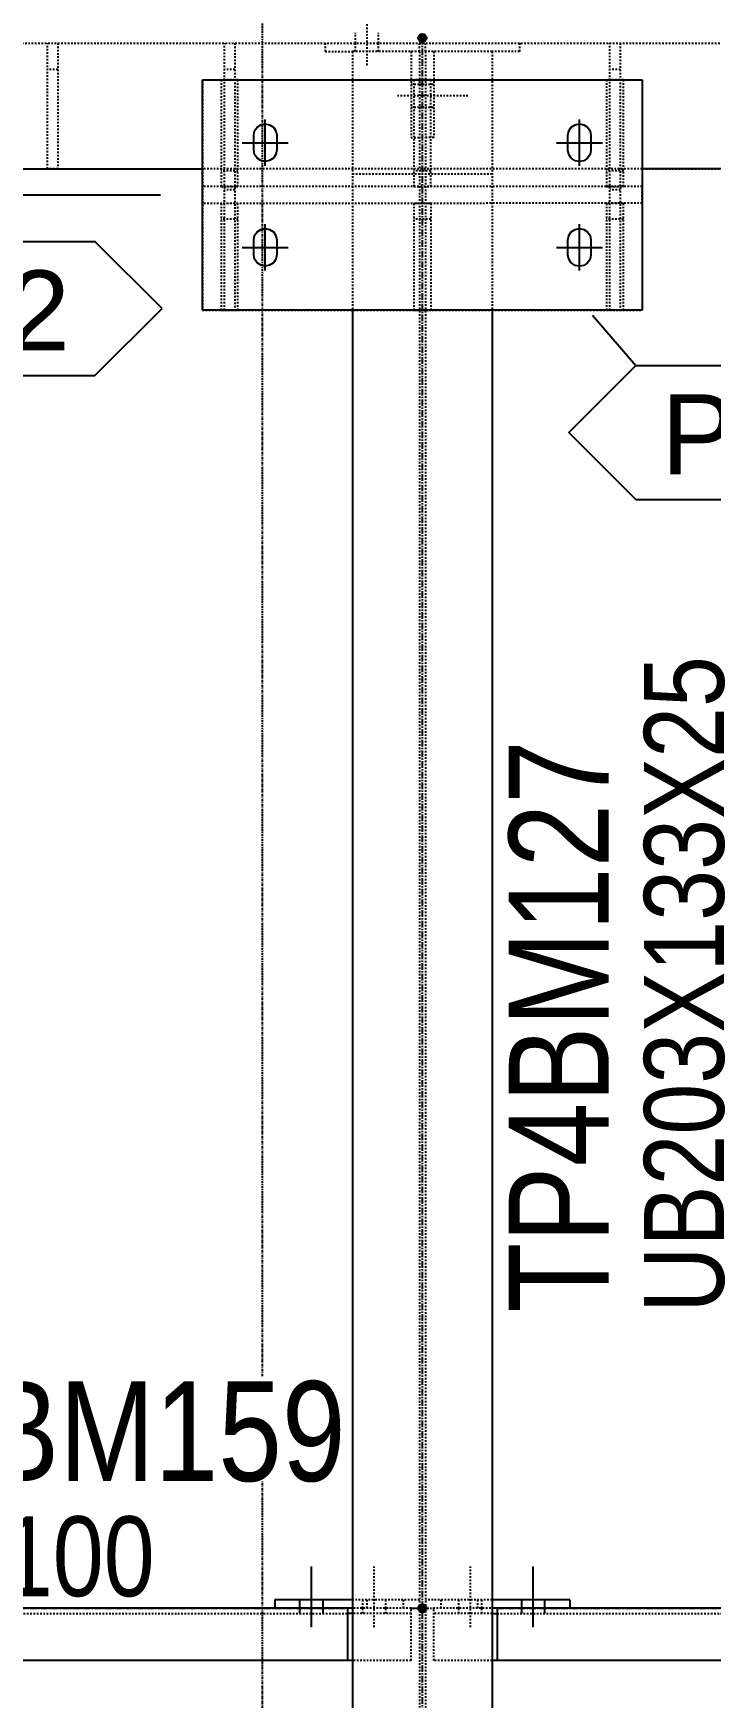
# Model space of a CAD drawing. Header units: millimetres. Extents: x 2102 to 21371, y 12217 to 26594.
# Drawn here: x 14464 to 15110, y 17935 to 19525 of the extents above; entities that cross this region are included whole.
import ezdxf

# ---------------------------------------------------------------- set-up
doc = ezdxf.new("R2010")
doc.units = ezdxf.units.MM
for name, pattern in [('CENTER', [12.7, 7.9375, -1.5875, 1.5875, -1.5875]), ('DXK_LINE_DOT2', [3.9198, 1.9599, -1.9599]), ('DXK_LINE_DOT3', [5.9187, 2.979, -0.9799, 0.9799, -0.9799])]:
    doc.linetypes.add(name, pattern=pattern)
for name, color, linetype in [('1', 7, 'Continuous'), ('2', 7, 'Continuous'), ('4', 7, 'Continuous'), ('6', 7, 'Continuous'), ('7', 7, 'Continuous'), ('8', 7, 'Continuous')]:
    doc.layers.add(name, color=color, linetype=linetype)
doc.styles.add('Arial', font='arial.ttf', dxfattribs={"height": 0.2})
doc.styles.add('Arial Narrow', font='ARIALN.TTF', dxfattribs={"height": 0.2})

# ---------------------------------------------------------------- blocks, each defined once
blk = doc.blocks.new('Part-116860372-116595 - 114867')
at = {"layer": '1', "color": 6, "linetype": 'DXK_LINE_DOT2'}
for p, q in [((17089.3, 19020.8), (17089.3, 18893.3)), ((17109.3, 19020.8), (17089.3, 19020.8)), ((17109.3, 18893.3), (17109.3, 19020.8)), ((17109.3, 18912.1), (17089.3, 18912.1)), ((17089.3, 18893.3), (17109.3, 18893.3))]:
    blk.add_line(p, q, dxfattribs=at)
blk = doc.blocks.new('Part-116860372-115945 - 114867')
at = {"layer": '1', "color": 6, "linetype": 'DXK_LINE_DOT2'}
for p, q in [((17213.3, 19064.6), (17213.3, 19054.6)), ((17325.8, 19054.6), (17325.8, 19064.6)), ((17213.3, 19054.6), (17246.1, 19054.6)), ((17315.8, 19054.6), (17315.8, 18952.1)), ((17315.8, 18952.1), (17325.8, 18952.1))]:
    blk.add_line(p, q, dxfattribs=at)
blk = doc.blocks.new('Part-116860372-157426 - 114867')
at = {"layer": '1', "color": 6, "linetype": 'DXK_LINE_DOT2'}
for p, q in [((15644.3, 18914.6), (16881.8, 18914.6)), ((16894.3, 18914.6), (17066.8, 18914.6)), ((17591.8, 18914.6), (18131.8, 18914.6))]:
    blk.add_line(p, q, dxfattribs=at)
blk = doc.blocks.new('Bolt-116860372-115947 - 114867')
at = {"layer": '1', "color": 1, "linetype": 'DXK_LINE_DOT2'}
for p, q in [((17263.3, 19038.3), (17263.3, 19117.1)), ((17249.5, 19064.6), (17249.5, 19077.1)), ((17249.5, 19054.6), (17249.5, 19064.6)), ((17277, 19064.6), (17277, 19077.1)), ((17277, 19054.6), (17277, 19064.6))]:
    blk.add_line(p, q, dxfattribs=at)
blk = doc.blocks.new('Part-116860372-114988 - 114867')
at = {"layer": '4', "linetype": 'Continuous'}
blk.add_hatch(color=4, dxfattribs=at).paths.add_polyline_path([(17329.3, 19065.8, -1), (17329.3, 19075.8, -1)])
at = {"layer": '1', "color": 6, "linetype": 'DXK_LINE_DOT2'}
for p, q in [((17412.6, 19054.6), (17246.1, 19054.6)), ((17246.1, 19054.6), (17246.1, 18745.8)), ((17325.8, 19054.6), (17325.8, 15338.3)), ((17332.9, 19054.6), (17332.9, 15338.3)), ((17412.6, 19054.6), (17412.6, 18745.8)), ((17412.6, 18908.3), (17246.1, 18908.3))]:
    blk.add_line(p, q, dxfattribs=at)
at = {"layer": '2', "color": 2, "linetype": 'Continuous'}
for p, q in [((17246.1, 18745.8), (17246.1, 15645.8)), ((17412.6, 18745.8), (17412.6, 15645.8))]:
    blk.add_line(p, q, dxfattribs=at)
at = {"layer": '4', "color": 4, "linetype": 'CENTER'}
blk.add_line((17329.3, 19070.8), (17329.3, 15320.8), dxfattribs=at)
at = {"layer": '4', "color": 4, "linetype": 'Continuous'}
blk.add_circle((17329.3, 19070.8), 5, dxfattribs=at)
blk = doc.blocks.new('Part-116860372-115034 - 114867')
at = {"layer": '4', "linetype": 'Continuous'}
for points in [[(16454.3, 17190.8, -1), (16454.3, 17200.8, -1)], [(17329.3, 17190.8, -1), (17329.3, 17200.8, -1)]]:
    blk.add_hatch(color=4, dxfattribs=at).paths.add_polyline_path(points)
at = {"layer": '1', "color": 6, "linetype": 'DXK_LINE_DOT2'}
for p, q in [((16467.9, 17133.3), (16467.9, 17195.8)), ((16543.8, 17195.8), (16467.9, 17195.8)), ((17315.8, 17195.8), (17239.8, 17195.8)), ((17315.8, 17133.3), (17315.8, 17195.8)), ((16537.6, 17189.6), (16467.9, 17189.6)), ((16543.8, 17189.6), (17239.8, 17189.6)), ((17315.8, 17189.6), (17246.1, 17189.6)), ((16537.6, 17133.3), (16467.9, 17133.3)), ((17315.8, 17133.3), (17246.1, 17133.3))]:
    blk.add_line(p, q, dxfattribs=at)
at = {"layer": '2', "color": 2, "linetype": 'Continuous'}
for p, q in [((17239.8, 17195.8), (16543.8, 17195.8)), ((16543.8, 17195.8), (16543.8, 17133.3)), ((17239.8, 17195.8), (17239.8, 17133.3)), ((16537.6, 17189.6), (16543.8, 17189.6)), ((17246.1, 17189.6), (17239.8, 17189.6)), ((17246.1, 17133.3), (16537.6, 17133.3))]:
    blk.add_line(p, q, dxfattribs=at)
at = {"layer": '4', "color": 4, "linetype": 'CENTER'}
for p, q in [((16454.3, 17195.8), (16467.9, 17195.8)), ((16543.8, 17195.8), (17239.8, 17195.8)), ((17315.8, 17195.8), (17329.3, 17195.8))]:
    blk.add_line(p, q, dxfattribs=at)
at = {"layer": '4', "color": 4, "linetype": 'Continuous'}
for centre in [(16454.3, 17195.8), (17329.3, 17195.8)]:
    blk.add_circle(centre, 5, dxfattribs=at)
blk = doc.blocks.new('Part-116860372-115035 - 114867')
at = {"layer": '4', "linetype": 'Continuous'}
for points in [[(17329.3, 17190.8, -1), (17329.3, 17200.8, -1)], [(18579.3, 17190.8, -1), (18579.3, 17200.8, -1)]]:
    blk.add_hatch(color=4, dxfattribs=at).paths.add_polyline_path(points)
at = {"layer": '1', "color": 6, "linetype": 'DXK_LINE_DOT2'}
for p, q in [((17342.9, 17133.3), (17342.9, 17195.8)), ((17418.8, 17195.8), (17342.9, 17195.8)), ((18565.8, 17195.8), (18489.8, 17195.8)), ((18565.8, 17133.3), (18565.8, 17195.8)), ((17412.6, 17189.6), (17342.9, 17189.6)), ((17418.8, 17189.6), (18489.8, 17189.6)), ((18565.8, 17189.6), (18496.1, 17189.6)), ((17412.6, 17133.3), (17342.9, 17133.3)), ((18565.8, 17133.3), (18496.1, 17133.3))]:
    blk.add_line(p, q, dxfattribs=at)
at = {"layer": '2', "color": 2, "linetype": 'Continuous'}
for p, q in [((18489.8, 17195.8), (17418.8, 17195.8)), ((17418.8, 17195.8), (17418.8, 17133.3)), ((18489.8, 17195.8), (18489.8, 17133.3)), ((17412.6, 17189.6), (17418.8, 17189.6)), ((18496.1, 17189.6), (18489.8, 17189.6)), ((18496.1, 17133.3), (17412.6, 17133.3))]:
    blk.add_line(p, q, dxfattribs=at)
at = {"layer": '4', "color": 4, "linetype": 'CENTER'}
for p, q in [((17329.3, 17195.8), (17342.9, 17195.8)), ((17418.8, 17195.8), (18489.8, 17195.8)), ((18565.8, 17195.8), (18579.3, 17195.8))]:
    blk.add_line(p, q, dxfattribs=at)
at = {"layer": '4', "color": 4, "linetype": 'Continuous'}
for centre in [(17329.3, 17195.8), (18579.3, 17195.8)]:
    blk.add_circle(centre, 5, dxfattribs=at)
blk = doc.blocks.new('Part-116860372-115112 - 114867')
at = {"layer": '1', "color": 6, "linetype": 'DXK_LINE_DOT2'}
blk.add_line((17591.8, 18914.6), (17066.8, 18914.6), dxfattribs=at)
at = {"layer": '2', "color": 2, "linetype": 'Continuous'}
for p, q in [((9419.3, 18914.6), (17066.8, 18914.6)), ((18316.8, 18914.6), (17591.8, 18914.6))]:
    blk.add_line(p, q, dxfattribs=at)
blk = doc.blocks.new('Part-116860372-115114 - 114867')
at = {"layer": '1', "color": 6, "linetype": 'DXK_LINE_DOT2'}
blk.add_line((9419.3, 19064.6), (20038.1, 19064.6), dxfattribs=at)
blk = doc.blocks.new('Part-116860372-149911 - 114867')
at = {"layer": '1', "color": 6, "linetype": 'DXK_LINE_DOT2'}
for p, q in [((16881.8, 18914.6), (16881.8, 19064.6)), ((16894.3, 19064.6), (16894.3, 18914.6)), ((16894.3, 19033.3), (16881.8, 19033.3)), ((16894.3, 18914.6), (16881.8, 18914.6))]:
    blk.add_line(p, q, dxfattribs=at)
blk = doc.blocks.new('Part-116860372-116598 - 114867')
at = {"layer": '1', "color": 6, "linetype": 'DXK_LINE_DOT2'}
for p, q in [((17319.3, 19020.8), (17319.3, 18893.3)), ((17339.3, 19020.8), (17319.3, 19020.8)), ((17339.3, 18893.3), (17339.3, 19020.8)), ((17339.3, 18912.1), (17319.3, 18912.1)), ((17319.3, 18893.3), (17339.3, 18893.3))]:
    blk.add_line(p, q, dxfattribs=at)
blk = doc.blocks.new('Part-116860372-116596 - 114867')
at = {"layer": '1', "color": 6, "linetype": 'DXK_LINE_DOT2'}
for p, q in [((17066.8, 19020.8), (17591.8, 19020.9)), ((17066.8, 19020.8), (17066.8, 18745.8)), ((17591.8, 19020.9), (17591.8, 18745.9)), ((17066.8, 18745.8), (17591.8, 18745.9))]:
    blk.add_line(p, q, dxfattribs=at)
blk = doc.blocks.new('Bolt-116860372-115946 - 114867')
at = {"layer": '1', "color": 1, "linetype": 'DXK_LINE_DOT2'}
for p, q in [((17299.5, 19002.1), (17384.5, 19002.1)), ((17315.8, 19015.8), (17325.8, 19015.8)), ((17325.8, 19015.8), (17332.9, 19015.8)), ((17332.9, 19015.8), (17342.9, 19015.8)), ((17315.8, 18988.3), (17325.8, 18988.3)), ((17325.8, 18988.3), (17332.9, 18988.3)), ((17332.9, 18988.3), (17342.9, 18988.3))]:
    blk.add_line(p, q, dxfattribs=at)
blk = doc.blocks.new('Part-116860372-115625 - 114867')
at = {"layer": '1', "color": 6, "linetype": 'DXK_LINE_DOT2'}
for p, q in [((17412.6, 17205.8), (17332.9, 17205.8)), ((17351.6, 17195.8), (17351.6, 17205.8)), ((17395.4, 17195.8), (17395.4, 17205.8))]:
    blk.add_line(p, q, dxfattribs=at)
at = {"layer": '2', "color": 2, "linetype": 'Continuous'}
for p, q in [((17505.4, 17205.8), (17412.6, 17205.8)), ((17418.8, 17195.8), (17412.6, 17195.8)), ((17505.4, 17205.8), (17505.4, 17195.8))]:
    blk.add_line(p, q, dxfattribs=at)
blk = doc.blocks.new('Bolt-116860372-115626 - 114867')
at = {"layer": '1', "color": 1, "linetype": 'DXK_LINE_DOT2'}
for p, q in [((17386.6, 17173.3), (17386.6, 17245.8)), ((17372.9, 17195.8), (17372.9, 17205.8)), ((17372.9, 17189.6), (17372.9, 17195.8)), ((17400.4, 17195.8), (17400.4, 17205.8)), ((17400.4, 17189.6), (17400.4, 17195.8))]:
    blk.add_line(p, q, dxfattribs=at)
at = {"layer": '2', "color": 1, "linetype": 'Continuous'}
for p, q in [((17461.6, 17173.3), (17461.6, 17245.8)), ((17447.9, 17195.8), (17447.9, 17205.8)), ((17447.9, 17189.6), (17447.9, 17195.8)), ((17475.4, 17195.8), (17475.4, 17205.8)), ((17475.4, 17189.6), (17475.4, 17195.8))]:
    blk.add_line(p, q, dxfattribs=at)
blk = doc.blocks.new('Part-116860372-115637 - 114867')
at = {"layer": '1', "color": 6, "linetype": 'DXK_LINE_DOT2'}
for p, q in [((17325.8, 17205.8), (17246.1, 17205.8)), ((17263.3, 17195.8), (17263.3, 17205.8)), ((17307, 17195.8), (17307, 17205.8))]:
    blk.add_line(p, q, dxfattribs=at)
at = {"layer": '2', "color": 2, "linetype": 'Continuous'}
for p, q in [((17246.1, 17205.8), (17153.3, 17205.8)), ((17153.3, 17205.8), (17153.3, 17195.8)), ((17246.1, 17195.8), (17239.8, 17195.8))]:
    blk.add_line(p, q, dxfattribs=at)
blk = doc.blocks.new('Bolt-116860372-115638 - 114867')
at = {"layer": '1', "color": 1, "linetype": 'DXK_LINE_DOT2'}
for p, q in [((17272, 17173.3), (17272, 17245.8)), ((17258.3, 17195.8), (17258.3, 17205.8)), ((17258.3, 17189.6), (17258.3, 17195.8)), ((17285.8, 17195.8), (17285.8, 17205.8)), ((17285.8, 17189.6), (17285.8, 17195.8))]:
    blk.add_line(p, q, dxfattribs=at)
at = {"layer": '2', "color": 1, "linetype": 'Continuous'}
for p, q in [((17197, 17173.3), (17197, 17245.8)), ((17183.3, 17195.8), (17183.3, 17205.8)), ((17183.3, 17189.6), (17183.3, 17195.8)), ((17210.8, 17195.8), (17210.8, 17205.8)), ((17210.8, 17189.6), (17210.8, 17195.8))]:
    blk.add_line(p, q, dxfattribs=at)
blk = doc.blocks.new('Part-116860372-116608 - 114867')
at = {"layer": '1', "color": 6, "linetype": 'DXK_LINE_DOT2'}
for p, q in [((17553.1, 18745.9), (17553.1, 19064.6)), ((17565.6, 19064.6), (17565.6, 18745.9)), ((17565.6, 19033.3), (17553.1, 19033.3)), ((17565.6, 18889.6), (17553.1, 18889.6)), ((17565.6, 18745.9), (17553.1, 18745.9))]:
    blk.add_line(p, q, dxfattribs=at)
blk = doc.blocks.new('Part-116860372-116593 - 114867')
at = {"layer": '1', "color": 6, "linetype": 'DXK_LINE_DOT2'}
for p, q in [((17591.8, 18893.4), (17066.8, 18893.3)), ((17066.8, 18873.3), (17066.8, 18893.3)), ((17591.8, 18873.4), (17591.8, 18893.4)), ((17591.8, 18873.4), (17066.8, 18873.3))]:
    blk.add_line(p, q, dxfattribs=at)
blk = doc.blocks.new('Part-116860372-116597 - 114867')
at = {"layer": '1', "color": 6, "linetype": 'DXK_LINE_DOT2'}
for p, q in [((17109.3, 18873.3), (17089.3, 18873.3)), ((17089.3, 18873.3), (17089.3, 18745.8)), ((17109.3, 18745.8), (17109.3, 18873.3)), ((17109.3, 18854.5), (17089.3, 18854.5)), ((17089.3, 18745.8), (17109.3, 18745.8))]:
    blk.add_line(p, q, dxfattribs=at)
blk = doc.blocks.new('Part-116860372-115944 - 114867')
at = {"layer": '1', "color": 6, "linetype": 'DXK_LINE_DOT2'}
for p, q in [((17332.9, 19054.6), (17332.9, 19064.6)), ((17445.4, 19064.6), (17445.4, 19054.6)), ((17342.9, 19054.6), (17342.9, 18952.1)), ((17445.4, 19054.6), (17412.6, 19054.6)), ((17342.9, 18952.1), (17332.9, 18952.1))]:
    blk.add_line(p, q, dxfattribs=at)
blk = doc.blocks.new('Part-116860372-116601 - 114867')
at = {"layer": '1', "color": 6, "linetype": 'DXK_LINE_DOT2'}
for p, q in [((17569.3, 18873.3), (17549.3, 18873.3)), ((17549.3, 18873.3), (17549.3, 18745.9)), ((17569.3, 18745.9), (17569.3, 18873.3)), ((17569.3, 18854.6), (17549.3, 18854.6)), ((17549.3, 18745.9), (17569.3, 18745.9))]:
    blk.add_line(p, q, dxfattribs=at)
blk = doc.blocks.new('Part-116860372-116594 - 114867')
at = {"layer": '2', "color": 2, "linetype": 'Continuous'}
for p, q in [((17066.8, 19020.8), (17591.8, 19020.9)), ((17066.8, 18745.8), (17066.8, 19020.8)), ((17591.8, 19020.9), (17591.8, 18745.9)), ((17591.8, 18745.9), (17066.8, 18745.8))]:
    blk.add_line(p, q, dxfattribs=at)
blk = doc.blocks.new('Part-116860372-116599 - 114867')
at = {"layer": '1', "color": 6, "linetype": 'DXK_LINE_DOT2'}
for p, q in [((17339.3, 18873.3), (17319.3, 18873.3)), ((17319.3, 18873.3), (17319.3, 18745.8)), ((17339.3, 18873.3), (17339.3, 18745.8)), ((17339.3, 18854.5), (17319.3, 18854.5))]:
    blk.add_line(p, q, dxfattribs=at)
at = {"layer": '2', "color": 2, "linetype": 'Continuous'}
for p, q in [((17319.3, 18745.8), (17319.3, 18745.8)), ((17319.3, 18745.8), (17339.3, 18745.8)), ((17339.3, 18745.8), (17339.3, 18745.8))]:
    blk.add_line(p, q, dxfattribs=at)
blk = doc.blocks.new('Part-116860372-116600 - 114867')
at = {"layer": '1', "color": 6, "linetype": 'DXK_LINE_DOT2'}
for p, q in [((17549.3, 19020.9), (17549.3, 18893.4)), ((17569.3, 19020.9), (17549.3, 19020.9)), ((17569.3, 18893.4), (17569.3, 19020.9)), ((17569.3, 18912.1), (17549.3, 18912.1)), ((17549.3, 18893.4), (17569.3, 18893.4))]:
    blk.add_line(p, q, dxfattribs=at)
blk = doc.blocks.new('Bolt-116860372-116602 - 114867')
at = {"layer": '2', "color": 1, "linetype": 'Continuous'}
for p, q in [((17129.1, 18959.8), (17132.1, 18964.3)), ((17132.1, 18964.3), (17136.6, 18967.3)), ((17136.6, 18967.3), (17141.8, 18968.3)), ((17141.8, 18918.3), (17141.8, 18973.3)), ((17141.8, 18968.3), (17141.8, 18968.3)), ((17141.8, 18968.3), (17147.1, 18967.3)), ((17147.1, 18967.3), (17151.6, 18964.3)), ((17151.6, 18964.3), (17154.5, 18959.8)), ((17504.1, 18959.8), (17507.1, 18964.3)), ((17507.1, 18964.3), (17511.6, 18967.2)), ((17511.6, 18967.2), (17516.8, 18968.3)), ((17516.8, 18918.3), (17516.8, 18973.3)), ((17516.8, 18968.3), (17516.8, 18968.3)), ((17516.8, 18968.3), (17522.1, 18967.2)), ((17522.1, 18967.2), (17526.6, 18964.3)), ((17526.6, 18964.3), (17529.5, 18959.8)), ((17114.3, 18945.8), (17169.3, 18945.8)), ((17128.1, 18954.6), (17129.1, 18959.8)), ((17128.1, 18937.1), (17128.1, 18954.6)), ((17154.5, 18959.8), (17155.6, 18954.6)), ((17155.6, 18954.6), (17155.6, 18937.1)), ((17489.3, 18945.8), (17544.3, 18945.8)), ((17503.1, 18954.5), (17504.1, 18959.8)), ((17503.1, 18937), (17503.1, 18954.5)), ((17529.5, 18959.8), (17530.6, 18954.5)), ((17530.6, 18954.5), (17530.6, 18937)), ((17129.1, 18931.8), (17128.1, 18937.1)), ((17132.1, 18927.4), (17129.1, 18931.8)), ((17136.6, 18924.4), (17132.1, 18927.4)), ((17141.8, 18923.3), (17136.6, 18924.4)), ((17147.1, 18924.4), (17141.8, 18923.3)), ((17141.8, 18923.3), (17141.8, 18923.3)), ((17151.6, 18927.3), (17147.1, 18924.4)), ((17154.5, 18931.8), (17151.6, 18927.3)), ((17155.6, 18937.1), (17154.5, 18931.8)), ((17504.1, 18931.8), (17503.1, 18937)), ((17507.1, 18927.3), (17504.1, 18931.8)), ((17511.6, 18924.3), (17507.1, 18927.3)), ((17516.8, 18923.3), (17511.6, 18924.3)), ((17522.1, 18924.3), (17516.8, 18923.3)), ((17516.8, 18923.3), (17516.8, 18923.3)), ((17526.6, 18927.3), (17522.1, 18924.3)), ((17529.5, 18931.8), (17526.6, 18927.3)), ((17530.6, 18937), (17529.5, 18931.8)), ((17132.1, 18839.3), (17136.6, 18842.3)), ((17136.6, 18842.3), (17141.8, 18843.3)), ((17141.8, 18793.3), (17141.8, 18848.3)), ((17141.8, 18843.3), (17141.8, 18843.3)), ((17141.8, 18843.3), (17147.1, 18842.3)), ((17147.1, 18842.3), (17151.5, 18839.3)), ((17507.1, 18839.3), (17511.6, 18842.2)), ((17511.6, 18842.2), (17516.8, 18843.3)), ((17516.8, 18793.3), (17516.8, 18848.3)), ((17516.8, 18843.3), (17516.8, 18843.3)), ((17516.8, 18843.3), (17522.1, 18842.2)), ((17522.1, 18842.2), (17526.5, 18839.3)), ((17128.1, 18829.6), (17129.1, 18834.8)), ((17128.1, 18812.1), (17128.1, 18829.6)), ((17129.1, 18834.8), (17132.1, 18839.3)), ((17151.5, 18839.3), (17154.5, 18834.8)), ((17154.5, 18834.8), (17155.6, 18829.6)), ((17155.6, 18829.6), (17155.6, 18812.1)), ((17503.1, 18829.5), (17504.1, 18834.8)), ((17503.1, 18812), (17503.1, 18829.5)), ((17504.1, 18834.8), (17507.1, 18839.3)), ((17526.5, 18839.3), (17529.5, 18834.8)), ((17529.5, 18834.8), (17530.6, 18829.5)), ((17530.6, 18829.5), (17530.6, 18812)), ((17114.3, 18820.8), (17169.3, 18820.8)), ((17129.1, 18806.8), (17128.1, 18812.1)), ((17132.1, 18802.4), (17129.1, 18806.8)), ((17136.6, 18799.4), (17132.1, 18802.4)), ((17151.5, 18802.3), (17147.1, 18799.4)), ((17154.5, 18806.8), (17151.5, 18802.3)), ((17155.6, 18812.1), (17154.5, 18806.8)), ((17489.3, 18820.8), (17544.3, 18820.8)), ((17504.1, 18806.8), (17503.1, 18812)), ((17507.1, 18802.3), (17504.1, 18806.8)), ((17511.6, 18799.3), (17507.1, 18802.3)), ((17526.5, 18802.3), (17522.1, 18799.3)), ((17529.5, 18806.8), (17526.5, 18802.3)), ((17530.6, 18812), (17529.5, 18806.8)), ((17141.8, 18798.3), (17136.6, 18799.4)), ((17147.1, 18799.4), (17141.8, 18798.3)), ((17141.8, 18798.3), (17141.8, 18798.3)), ((17516.8, 18798.3), (17511.6, 18799.3)), ((17522.1, 18799.3), (17516.8, 18798.3)), ((17516.8, 18798.3), (17516.8, 18798.3))]:
    blk.add_line(p, q, dxfattribs=at)
blk = doc.blocks.new('Part-116860372-116611 - 114867')
at = {"layer": '1', "color": 6, "linetype": 'DXK_LINE_DOT2'}
for p, q in [((17093.1, 18745.9), (17093.1, 19064.6)), ((17105.6, 19064.6), (17105.6, 18745.9)), ((17105.6, 19033.3), (17093.1, 19033.3)), ((17105.6, 18889.6), (17093.1, 18889.6)), ((17105.6, 18745.9), (17093.1, 18745.9))]:
    blk.add_line(p, q, dxfattribs=at)
blk = doc.blocks.new('Line-116860372-129179 - 114867')
at = {"layer": '7', "color": 1, "linetype": 'DXK_LINE_DOT3'}
blk.add_line((17138.1, 19789.6), (17138.1, 13977.1), dxfattribs=at)
blk = doc.blocks.new('StraightDimension-116860372-157554 - 114867')
at = {"layer": '6', "color": 3, "linetype": 'Continuous'}
blk.add_line((17016.8, 18883.3), (16177.8, 18883.3), dxfattribs=at)
blk = doc.blocks.new('Text-116860372-130445 - 114867')
at = {"layer": '7', "color": 6, "linetype": 'Continuous'}
for p, q in [((17532.4, 18740), (17584.3, 18679.7)), ((17504.3, 18599.7), (17584.3, 18679.7)), ((17584.3, 18679.7), (17881.5, 18679.7)), ((17961.5, 18599.7), (17881.5, 18679.7)), ((17584.3, 18519.7), (17504.3, 18599.7)), ((17881.5, 18519.7), (17961.5, 18599.7)), ((17584.3, 18519.7), (17881.5, 18519.7))]:
    blk.add_line(p, q, dxfattribs=at)
at = {"color": 0, "linetype": 'Continuous'}
blk.add_wipeout([(17851.5, 18549.7), (17851.5, 18649.7), (17614.3, 18649.7), (17614.3, 18549.7)], dxfattribs=at).dxf.layer = '7'
at = {"layer": '7', "color": 7, "linetype": 'Continuous', "style": 'Arial'}
blk.add_text('P13', height=95.51, dxfattribs=at).set_placement((17614.3, 18549.7))
blk = doc.blocks.new('Mark-116860372-129722 - 114867')
at = {"color": 0}
for points in [[(17239.3, 17347.6), (17239.3, 17472.6), (16554.2, 17472.6), (16554.2, 17347.6)], [(17011, 17210.1), (17011, 17310.1), (16554.2, 17310.1), (16554.2, 17210.1)]]:
    blk.add_wipeout(points, dxfattribs=at).dxf.layer = '8'
for points in [[(17239.3, 17347.6), (17239.3, 17472.6), (16554.2, 17472.6), (16554.2, 17347.6)], [(17011, 17210.1), (17011, 17310.1), (16554.2, 17310.1), (16554.2, 17210.1)]]:
    blk.add_wipeout(points, dxfattribs=at).dxf.layer = '8'
at = {"layer": '8', "color": 7, "style": 'Arial Narrow'}
for s, height, p in [('TP4BM159', 119.3, (16554.2, 17347.6)), ('ISMC100', 95.44, (16554.2, 17210.1))]:
    blk.add_text(s, height=height, dxfattribs=at).set_placement(p)
blk = doc.blocks.new('Mark-116860372-129741 - 114867')
at = {"color": 0}
for points in [[(17689.3, 18334.4), (17589.3, 18334.4), (17589.3, 17548.7), (17689.3, 17548.7)], [(17551.8, 18233.7), (17426.8, 18233.7), (17426.8, 17548.7), (17551.8, 17548.7)]]:
    blk.add_wipeout(points, dxfattribs=at).dxf.layer = '8'
for points in [[(17689.3, 18334.4), (17589.3, 18334.4), (17589.3, 17548.7), (17689.3, 17548.7)], [(17551.8, 18233.7), (17426.8, 18233.7), (17426.8, 17548.7), (17551.8, 17548.7)]]:
    blk.add_wipeout(points, dxfattribs=at).dxf.layer = '8'
at = {"layer": '8', "color": 7, "style": 'Arial Narrow'}
for s, height, p in [('UB203X133X25', 95.443, (17689.3, 17548.7)), ('TP4BM127', 119.3, (17551.8, 17548.7))]:
    blk.add_text(s, height=height, rotation=90.0002, dxfattribs=at).set_placement(p)
blk = doc.blocks.new('Text-116860372-130431 - 114867')
at = {"layer": '7', "color": 6, "linetype": 'Continuous'}
for p, q in [((16571.2, 18934.1), (16641.5, 18827.7)), ((16561.5, 18747.7), (16641.5, 18827.7)), ((16641.5, 18827.7), (16938.6, 18827.7)), ((17018.6, 18747.7), (16938.6, 18827.7)), ((16641.5, 18667.7), (16561.5, 18747.7)), ((16938.6, 18667.7), (17018.6, 18747.7)), ((16641.5, 18667.7), (16938.6, 18667.7))]:
    blk.add_line(p, q, dxfattribs=at)
at = {"color": 0, "linetype": 'Continuous'}
blk.add_wipeout([(16908.6, 18697.7), (16908.6, 18797.7), (16671.5, 18797.7), (16671.5, 18697.7)], dxfattribs=at).dxf.layer = '7'
at = {"layer": '7', "color": 7, "linetype": 'Continuous', "style": 'Arial'}
blk.add_text('P12', height=95.51, dxfattribs=at).set_placement((16671.5, 18697.7))

msp = doc.modelspace()

# ---------------------------------------------------------------- block references
at = {"xscale": 0.8, "yscale": 0.8, "zscale": 0.8}
for name in ['Line-116860372-129179 - 114867', 'Part-116860372-157426 - 114867', 'Part-116860372-115112 - 114867', 'Bolt-116860372-115947 - 114867', 'Part-116860372-115114 - 114867', 'Part-116860372-149911 - 114867', 'Part-116860372-116611 - 114867', 'Part-116860372-115945 - 114867', 'Part-116860372-114988 - 114867', 'Part-116860372-115944 - 114867', 'Part-116860372-116608 - 114867', 'Part-116860372-116596 - 114867', 'Part-116860372-116594 - 114867', 'Part-116860372-116595 - 114867', 'Part-116860372-116598 - 114867', 'Part-116860372-116600 - 114867', 'Bolt-116860372-115946 - 114867', 'Bolt-116860372-116602 - 114867', 'Part-116860372-116593 - 114867', 'Part-116860372-116597 - 114867', 'Part-116860372-116599 - 114867', 'Part-116860372-116601 - 114867', 'Mark-116860372-129741 - 114867', 'Bolt-116860372-115638 - 114867', 'Bolt-116860372-115626 - 114867', 'Part-116860372-115034 - 114867', 'Part-116860372-115637 - 114867', 'Part-116860372-115035 - 114867', 'Part-116860372-115625 - 114867']:
    msp.add_blockref(name, (971.5, 4264.2), dxfattribs=at)

# ---------------------------------------------------------------- next in the draw order: block references
for name in ['StraightDimension-116860372-157554 - 114867', 'Text-116860372-130445 - 114867']:
    msp.add_blockref(name, (971.5, 4264.2), dxfattribs=at)

# ---------------------------------------------------------------- next in the draw order: block references
for name in ['Text-116860372-130431 - 114867', 'Mark-116860372-129722 - 114867']:
    msp.add_blockref(name, (971.5, 4264.2), dxfattribs=at)

doc.saveas('drawing.dxf')
